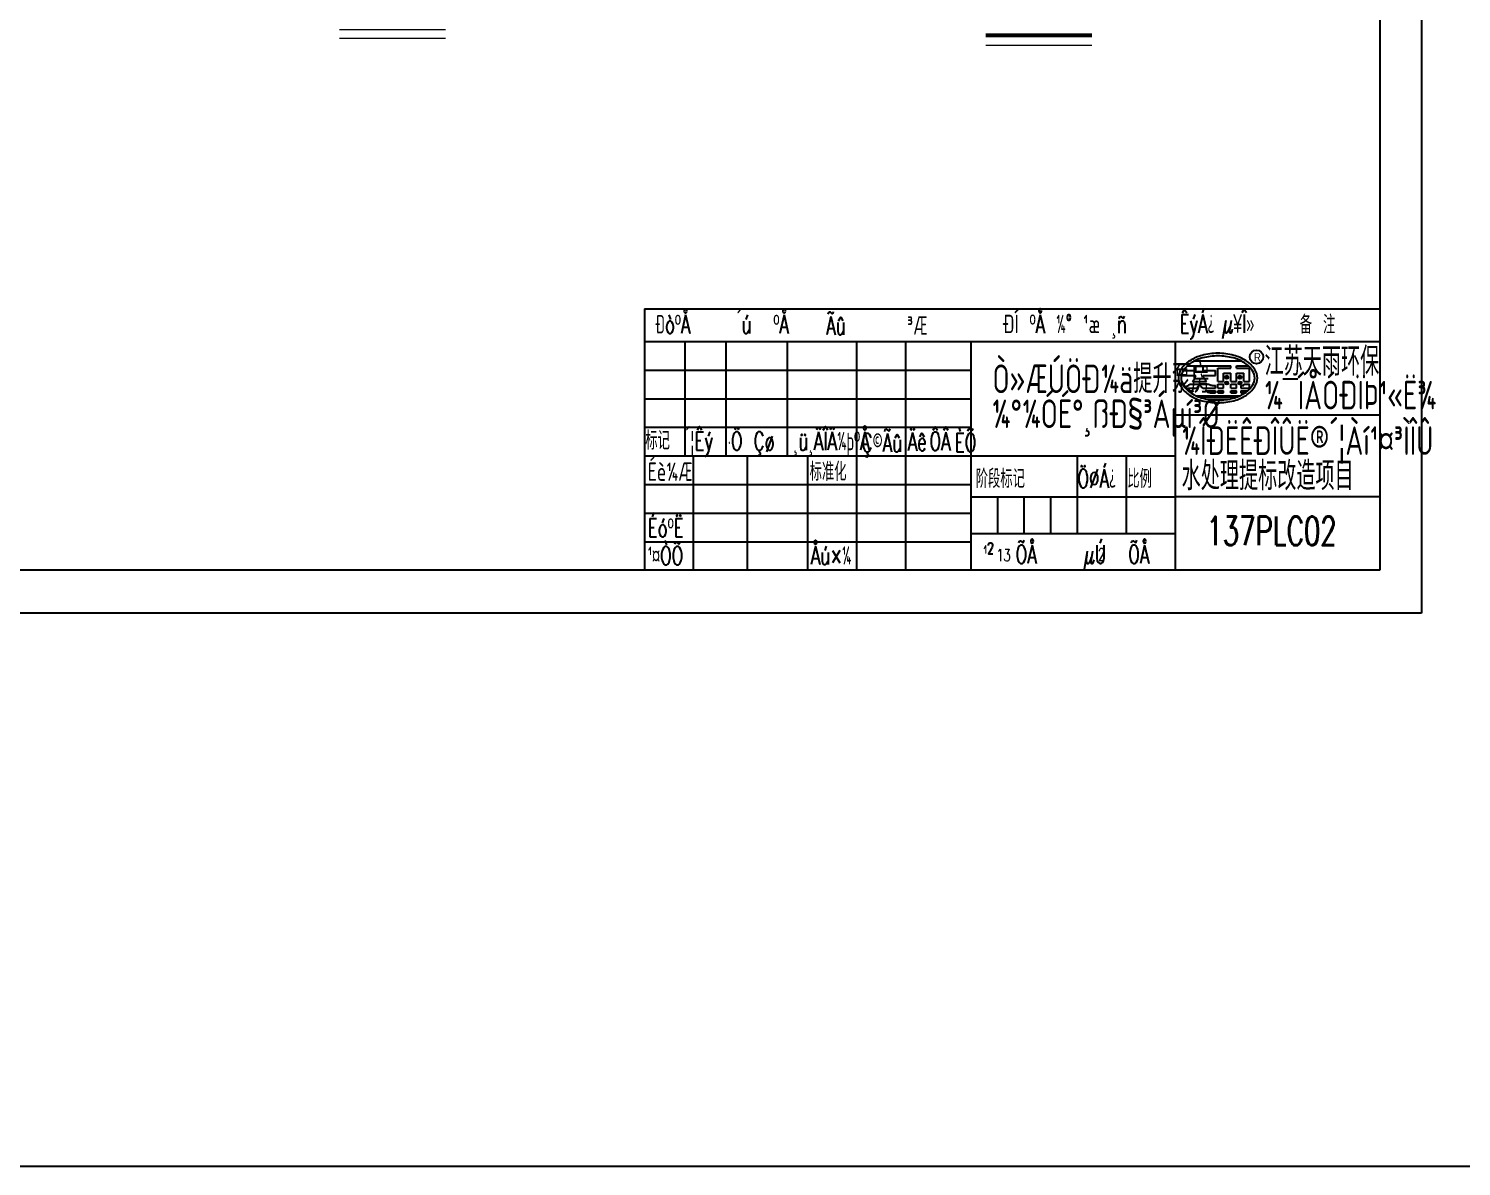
# Model space of a CAD drawing. Header units: millimetres. Extents: x 201 to 11482, y -7821 to 251.
# Drawn here: x 2128.2 to 2478.9, y -5887.8 to -5609.4 of the extents above; entities that cross this region are included whole.
import ezdxf
from ezdxf.enums import TextEntityAlignment as Align

# ---------------------------------------------------------------- set-up
doc = ezdxf.new("R2010")
doc.units = ezdxf.units.MM
doc.linetypes.add('CENTER2', pattern=[1.125, 0.75, -0.125, 0.125, -0.125])
doc.layers.add('LINE_THIN', color=2, linetype='Continuous')
doc.layers.add('TEXT', color=6, linetype='Continuous')
doc.layers.add('SECTION', color=3, linetype='CENTER2', lineweight=9)
doc.styles.add('HZ', font='txt', dxfattribs={"width": 0.67, "bigfont": 'hztxt'})
doc.styles.add('HZTXT', font='tssdeng.shx', dxfattribs={"width": 0.8, "bigfont": 'hztxt.shx'})

msp = doc.modelspace()

# ---------------------------------------------------------------- linework, layer by layer
for p, q in [((2469.105, -5332.395), (2469.105, -5752.395)), ((2458.901, -5342.395), (2458.901, -5741.939)), ((2408.901, -5741.939), (2408.901, -5685.939)), ((2408.901, -5741.939), (2408.901, -5685.939)), ((2411.854, -5691.875), (2413.883, -5691.875)), ((2413.657, -5690.672), (2424.939, -5690.672)), ((2413.883, -5693.078), (2413.883, -5691.875)), ((2415.688, -5693.078), (2415.688, -5691.875)), ((2415.688, -5691.875), (2422.487, -5691.875)), ((2422.487, -5692.477), (2422.487, -5691.875)), ((2423.87, -5692.477), (2423.87, -5691.875)), ((2423.87, -5691.875), (2426.742, -5691.875)), ((2410.33, -5694.282), (2413.883, -5694.282)), ((2410.826, -5693.078), (2413.883, -5693.078)), ((2415.688, -5693.078), (2418.696, -5693.078)), ((2415.688, -5694.282), (2418.696, -5694.282)), ((2415.712, -5694.593), (2415.688, -5694.282)), ((2418.696, -5694.282), (2418.696, -5693.078)), ((2419.298, -5695.747), (2419.298, -5692.477)), ((2419.298, -5692.477), (2422.487, -5692.477)), ((2420.682, -5695.747), (2420.682, -5693.68)), ((2420.682, -5693.68), (2422.487, -5693.68)), ((2422.487, -5695.747), (2422.487, -5693.68)), ((2423.87, -5692.477), (2427.059, -5692.477)), ((2423.87, -5693.68), (2425.675, -5693.68)), ((2423.87, -5695.747), (2423.87, -5693.68)), ((2425.675, -5695.747), (2425.675, -5693.68)), ((2427.059, -5695.747), (2427.059, -5692.477)), ((2411.372, -5697.401), (2414.018, -5697.401)), ((2411.977, -5698.002), (2413.342, -5698.002)), ((2412.507, -5696.349), (2417.124, -5696.349)), ((2413.074, -5695.747), (2416.501, -5695.747)), ((2415.59, -5697.401), (2418.696, -5697.401)), ((2416.31, -5698.002), (2418.696, -5698.002)), ((2417.403, -5698.493), (2418.696, -5698.493)), ((2417.969, -5696.688), (2418.696, -5696.688)), ((2418.696, -5697.401), (2418.696, -5696.688)), ((2418.696, -5698.493), (2418.696, -5698.002)), ((2419.298, -5695.747), (2420.682, -5695.747)), ((2419.298, -5696.349), (2420.682, -5696.349)), ((2419.298, -5697.401), (2419.298, -5696.349)), ((2419.298, -5697.401), (2420.682, -5697.401)), ((2419.298, -5698.493), (2419.298, -5698.002)), ((2419.298, -5698.002), (2420.682, -5698.002)), ((2419.298, -5698.493), (2420.682, -5698.493)), ((2420.682, -5697.401), (2420.682, -5696.349)), ((2420.682, -5698.493), (2420.682, -5698.002)), ((2422.487, -5695.747), (2423.87, -5695.747)), ((2422.487, -5696.349), (2423.87, -5696.349)), ((2422.487, -5697.401), (2422.487, -5696.349)), ((2422.487, -5697.401), (2423.87, -5697.401)), ((2422.487, -5698.493), (2422.487, -5698.002)), ((2422.487, -5698.002), (2423.87, -5698.002)), ((2422.487, -5698.493), (2423.87, -5698.493)), ((2423.87, -5697.401), (2423.87, -5696.349)), ((2423.87, -5698.493), (2423.87, -5698.002)), ((2424.924, -5696.688), (2425.675, -5696.688)), ((2424.924, -5696.688), (2424.924, -5697.401)), ((2424.924, -5697.401), (2427.224, -5697.401)), ((2424.924, -5698.002), (2424.924, -5698.493)), ((2424.924, -5698.002), (2426.618, -5698.002)), ((2424.924, -5698.493), (2425.979, -5698.493)), ((2425.675, -5695.747), (2427.059, -5695.747)), ((2425.675, -5696.688), (2425.675, -5696.349)), ((2425.675, -5696.349), (2427.059, -5696.349)), ((2427.059, -5697.58), (2427.059, -5696.349)), ((2413.884, -5699.205), (2424.711, -5699.205)), ((2414.599, -5699.506), (2423.997, -5699.506)), ((2416.601, -5700.048), (2421.995, -5700.048)), ((2458.901, -5703.939), (2408.901, -5703.939)), ((2458.901, -5703.939), (2408.901, -5703.939)), ((2458.901, -5723.939), (2408.901, -5723.939)), ((2458.901, -5741.939), (1896.797, -5741.939)), ((2458.901, -5741.939), (2278.901, -5741.939))]:
    msp.add_line(p, q)
at = {"color": 0}
for p, q in [((2278.901, -5677.939), (2458.901, -5677.939)), ((2278.901, -5677.939), (2458.901, -5677.939)), ((2278.901, -5685.939), (2458.901, -5685.939)), ((2278.901, -5685.939), (2458.901, -5685.939)), ((2278.901, -5713.939), (2408.901, -5713.939)), ((2278.901, -5713.939), (2408.901, -5713.939)), ((2358.901, -5723.939), (2408.901, -5723.939)), ((2358.901, -5723.939), (2408.901, -5723.939)), ((2358.901, -5732.939), (2408.901, -5732.939)), ((2358.901, -5732.939), (2408.901, -5732.939))]:
    msp.add_line(p, q, dxfattribs=at)
at = {"linetype": 'Continuous'}
msp.add_line((2458.901, -5703.939), (2408.901, -5703.939), dxfattribs=at)
msp.add_lwpolyline([(741.178, -4154.422), (11482.36, -4154.422), (11482.36, -5887.788), (741.178, -5887.788)], close=True)
at = {"color": 0, "lineweight": 18}
for points in [[(2204.282, -5609.562), (2230.254, -5609.562)], [(2204.282, -5611.688), (2230.254, -5611.688)], [(2362.453, -5613.429), (2388.424, -5613.429)]]:
    msp.add_lwpolyline(points, dxfattribs=at)
at = {"color": 0, "lineweight": 53}
msp.add_lwpolyline([(2362.489, -5610.961), (2388.461, -5610.961)], dxfattribs=at)
for points in [[(2428.959, -5694.883, 0.1452621), (2428.335, -5692.778, 0.1071711), (2426.175, -5690.641, 0.0774043), (2423.193, -5689.337, 0.0645214), (2419.298, -5688.832, 0.0645214), (2415.403, -5689.337, 0.0774043), (2412.421, -5690.641, 0.1071711), (2410.261, -5692.778, 0.1452621), (2409.636, -5694.883, 0.1452621), (2410.261, -5696.989, 0.1071711), (2412.421, -5699.126, 0.0774043), (2415.403, -5700.43, 0.0645214), (2419.298, -5700.935, 0.0645214), (2423.193, -5700.43, 0.0774043), (2426.175, -5699.126, 0.1071711), (2428.335, -5696.989, 0.1452621)], [(2428.323, -5694.883, 0.1452621), (2427.801, -5693.126, 0.1071711), (2425.833, -5691.178, 0.0774043), (2423.03, -5689.952, 0.0645214), (2419.298, -5689.469, 0.0645214), (2415.565, -5689.952, 0.0774043), (2412.763, -5691.178, 0.1071711), (2410.795, -5693.126, 0.1452621), (2410.273, -5694.883, 0.1452621), (2410.795, -5696.641, 0.1071711), (2412.763, -5698.589, 0.0774043), (2415.565, -5699.815, 0.0645214), (2419.298, -5700.298, 0.0645214), (2423.03, -5699.815, 0.0774043), (2425.833, -5698.589, 0.1071711), (2427.801, -5696.641, 0.1452621)]]:
    msp.add_lwpolyline(points, format="xyb", close=True)
for centre, radius in [((2428.737, -5689.716), 1.666), ((2421.467, -5694.697), 0.1), ((2424.674, -5694.697), 0.1), ((2421.467, -5696.099), 0.1), ((2424.674, -5696.099), 0.1)]:
    msp.add_circle(centre, radius)
for centre, radius, start, end in [((2409.2, -5692.666), 4.95, 321.503, 340.95126), ((2420.668, -5692.056), 5.567, 207.10998, 221.53659), ((2409.2, -5692.666), 4.95, 293.80566, 311.92468), ((2409.2, -5692.666), 6.755, 300.38393, 307.81943), ((2409.2, -5692.666), 6.755, 315.50262, 325.59469), ((2420.668, -5692.056), 7.372, 216.90779, 226.46812), ((2420.668, -5692.056), 7.372, 233.7656, 238.04867), ((2417.403, -5697.29), 1.203, 238.04867, 270), ((2420.668, -5692.056), 5.567, 230.45944, 231.79763), ((2417.969, -5695.485), 1.203, 231.79763, 270)]:
    msp.add_arc(centre, radius, start, end)
for p in [(2421.467, -5694.697), (2424.674, -5694.697), (2421.467, -5696.099), (2424.674, -5696.099)]:
    msp.add_point(p)
at = {"layer": 'LINE_THIN'}
msp.add_line((2469.105, -5752.395), (1871.797, -5752.395), dxfattribs=at)
for centre in [(2421.467, -5694.697), (2424.674, -5694.697), (2421.467, -5696.099), (2424.674, -5696.099)]:
    msp.add_circle(centre, 0.401, dxfattribs=at)
at = {"layer": 'TEXT', "color": 0}
for p, q in [((2278.901, -5677.939), (2278.901, -5741.939)), ((2278.901, -5677.939), (2278.901, -5741.939)), ((2288.901, -5713.939), (2288.901, -5685.939)), ((2288.901, -5713.939), (2288.901, -5685.939)), ((2298.901, -5713.939), (2298.901, -5685.939)), ((2298.901, -5713.939), (2298.901, -5685.939)), ((2313.901, -5713.939), (2313.901, -5685.939)), ((2313.901, -5713.939), (2313.901, -5685.939)), ((2330.901, -5741.939), (2330.901, -5685.939)), ((2330.901, -5741.939), (2330.901, -5685.939)), ((2342.901, -5741.939), (2342.901, -5685.939)), ((2342.901, -5741.939), (2342.901, -5685.939)), ((2358.901, -5741.939), (2358.901, -5685.939)), ((2358.901, -5741.939), (2358.901, -5685.939)), ((2278.901, -5692.939), (2358.901, -5692.939)), ((2278.901, -5692.939), (2358.901, -5692.939)), ((2278.901, -5699.939), (2358.901, -5699.939)), ((2278.901, -5699.939), (2358.901, -5699.939)), ((2278.901, -5706.939), (2358.901, -5706.939)), ((2278.901, -5706.939), (2358.901, -5706.939)), ((2290.901, -5741.939), (2290.901, -5713.939)), ((2290.901, -5741.939), (2290.901, -5713.939)), ((2304.116, -5742.074), (2304.116, -5713.939)), ((2304.116, -5742.074), (2304.116, -5713.939)), ((2318.901, -5741.939), (2318.901, -5713.939)), ((2318.901, -5741.939), (2318.901, -5713.939)), ((2384.901, -5732.939), (2384.901, -5713.939)), ((2384.901, -5732.939), (2384.901, -5713.939)), ((2396.901, -5732.939), (2396.901, -5713.939)), ((2396.901, -5732.939), (2396.901, -5713.939)), ((2278.901, -5720.939), (2358.901, -5720.939)), ((2278.901, -5720.939), (2358.901, -5720.939)), ((2365.401, -5732.939), (2365.401, -5723.939)), ((2365.401, -5732.939), (2365.401, -5723.939)), ((2371.901, -5732.939), (2371.901, -5723.939)), ((2371.901, -5732.939), (2371.901, -5723.939)), ((2378.401, -5732.939), (2378.401, -5723.939)), ((2378.401, -5732.939), (2378.401, -5723.939)), ((2278.901, -5727.939), (2358.901, -5727.939)), ((2278.901, -5727.939), (2358.901, -5727.939)), ((2278.901, -5734.939), (2358.901, -5734.939)), ((2278.901, -5734.939), (2358.901, -5734.939))]:
    msp.add_line(p, q, dxfattribs=at)

# ---------------------------------------------------------------- texts
at = {"layer": 'LINE_THIN', "style": 'HZTXT'}
msp.add_text('R', height=2.139, dxfattribs=at).set_placement((2428.114, -5690.86))
at = {"layer": 'SECTION', "color": 3, "style": 'HZ', "width": 0.67}
for s, height, p in [('江苏天雨环保', 6.9881, (2430.7, -5694.332)), ('Ò»ÆÚÖÐ¼ä提升泵房', 7, (2364.113, -5698.58)), ('Ò»ÆÚÖÐ¼ä提升泵房', 7, (2364.113, -5698.58)), ('¼¯ÍÅÓÐÏÞ¹«Ë¾', 6.98805, (2430.631, -5702.556)), ('¼¯ÍÅÓÐÏÞ¹«Ë¾', 6.98805, (2430.631, -5702.556)), ('¼°¼ÓÉ°¸ßÐ§³Áµí³Ø', 6.98805, (2363.948, -5707.121)), ('¼°¼ÓÉ°¸ßÐ§³Áµí³Ø', 6.98805, (2363.948, -5707.121)), ('¼ÎÐËÊÐÎÛË®´¦Àí¹¤³ÌÎÛ', 6.98805, (2410.37, -5713.694)), ('¼ÎÐËÊÐÎÛË®´¦Àí¹¤³ÌÎÛ', 6.98805, (2410.37, -5713.694)), ('水处理提标改造项目', 6.9881, (2410.413, -5722.336)), ('137PLC02', 6.9881, (2416.477, -5735.798))]:
    msp.add_text(s, height=height, dxfattribs=at).set_placement(p)
at = {"layer": 'TEXT', "style": 'HZ', "width": 0.67}
for s, p in [('ÐòºÅ', (2285.879, -5683.96)), ('ÐòºÅ', (2285.879, -5683.96)), ('ÐÍ ºÅ ¼° ¹æ ¸ñ', (2381.819, -5683.902)), ('ÐÍ ºÅ ¼° ¹æ ¸ñ', (2381.819, -5683.902)), ('ÊýÁ¿', (2414.19, -5683.879)), ('ÊýÁ¿', (2414.19, -5683.879)), ('µ¥Î»', (2424.28, -5683.818)), ('µ¥Î»', (2424.28, -5683.818)), ('Ãû     ³Æ', (2335.818, -5684.294)), ('Ãû     ³Æ', (2335.818, -5684.294)), ('备 注', (2443.67, -5684.063))]:
    msp.add_text(s, height=4.5, dxfattribs=at).set_placement(p, align=Align.CENTER)
msp.add_text('´ú  ºÅ', height=4.5, dxfattribs=at).set_placement((2314.265, -5683.96), align=Align.RIGHT)
msp.add_text('´ú  ºÅ', height=4.5, dxfattribs=at).set_placement((2314.265, -5683.96), align=Align.RIGHT)
for s, p in [('标记', (2279.118, -5712.408)), ('´¦Êý', (2288.972, -5712.556)), ('´¦Êý', (2288.972, -5712.556)), ('·Ö Çø', (2299.284, -5712.556)), ('·Ö Çø', (2299.284, -5712.556)), ('¸ü¸ÄÎÄ¼þºÅ', (2315.273, -5712.556)), ('¸ü¸ÄÎÄ¼þºÅ', (2315.273, -5712.556)), ('Ç©Ãû', (2332.05, -5712.969)), ('Ç©Ãû', (2332.05, -5712.969)), ('Äê', (2343.357, -5712.678)), ('Äê', (2343.357, -5712.678)), ('ÔÂ', (2348.683, -5712.601)), ('ÔÂ', (2348.683, -5712.601)), ('ÈÕ', (2354.867, -5712.909)), ('ÈÕ', (2354.867, -5712.909)), ('Éè¼Æ', (2279.706, -5720.05)), ('Éè¼Æ', (2279.706, -5720.05)), ('ÖØÁ¿', (2384.894, -5721.723)), ('ÖØÁ¿', (2384.894, -5721.723)), ('阶段标记', (2360.004, -5721.775)), ('比例', (2397.104, -5721.795)), ('ÉóºË', (2279.706, -5733.785)), ('ÉóºË', (2279.706, -5733.785)), ('¹¤ÒÕ', (2279.706, -5740.61)), ('¹¤ÒÕ', (2279.706, -5740.61)), ('¹²  ÕÅ', (2361.785, -5740.262)), ('¹²  ÕÅ', (2361.785, -5740.262)), ('µÚ  ÕÅ', (2386.418, -5740.262)), ('µÚ  ÕÅ', (2386.418, -5740.262))]:
    msp.add_text(s, height=4.5, dxfattribs=at).set_placement(p)
at = {"layer": 'TEXT', "color": 0, "style": 'HZ', "width": 0.67}
for s, height, p in [('标准化', 4.5, (2319.339, -5720.043)), ('Åú×¼', 4.5, (2319.615, -5740.539)), ('Åú×¼', 4.5, (2319.615, -5740.539)), ('13', 3, (2365.094, -5739.731)), ('2', 3, (2389.941, -5739.558))]:
    msp.add_text(s, height=height, dxfattribs=at).set_placement(p)

doc.saveas('drawing.dxf')
